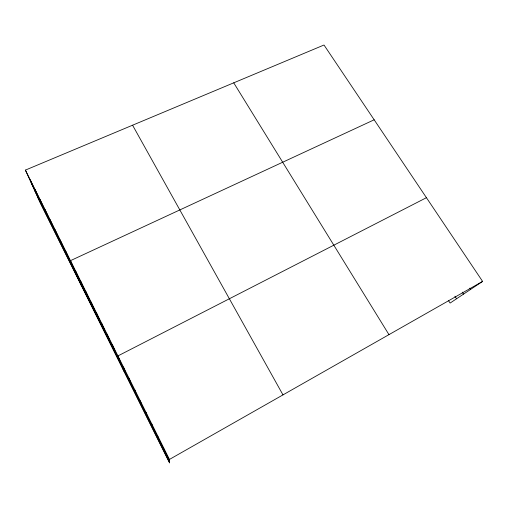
<?xml version="1.0" encoding="UTF-8"?>
<svg xmlns="http://www.w3.org/2000/svg" width="508" height="508" viewBox="0 0 508 508"><rect width="100%" height="100%" fill="white"/><g stroke="black" fill="none" stroke-linecap="round" stroke-linejoin="round"><path stroke-width="0.76" d="M25.4 170.104L169.45 459.429L169.558 462.985L40.767 203.975L25.4 170.104L324.002 45.015L482.6 281.407L450.107 303.066L448.488 300.584M169.45 459.429L482.6 281.407M426.434 197.688L117.919 355.924L123.895 371.145M374.174 119.793L70.485 260.655L81.458 285.807M469.824 288.138L470.649 289.376M462.261 292.163L463.544 294.113M454.908 296.221L456.565 298.761M233.731 82.829L388.963 334.639M132.575 125.209L282.975 394.887M31.064 182.582L169.488 460.75M34.423 189.986L169.513 461.531M37.719 197.25L169.539 462.286M35.109 189.605L40.437 201.422M30.232 179.813L35.731 191.96M40.03 199.485L45.187 210.96M44.99 209.455L49.974 220.58M50 219.513L54.8 230.283M55.048 229.66L59.671 240.074M60.147 239.897L64.586 249.942M65.291 250.228L69.539 259.899M75.565 270.866L79.432 279.781M80.696 281.165L84.366 289.693M85.871 291.56L89.344 299.701M91.091 302.044L94.367 309.785M96.361 312.63L99.428 319.964M101.676 323.304L104.54 330.225M107.042 334.08L109.69 340.582M112.459 344.951L114.891 351.028M123.431 367.005L125.425 372.193M129 378.181L130.759 382.918M134.614 389.465L136.144 393.738M140.284 400.85L141.58 404.66M146.012 412.344L147.06 415.677M151.784 423.945L152.591 426.79M157.62 435.661L158.172 438.01M163.506 447.485L163.805 449.326"/></g></svg>
